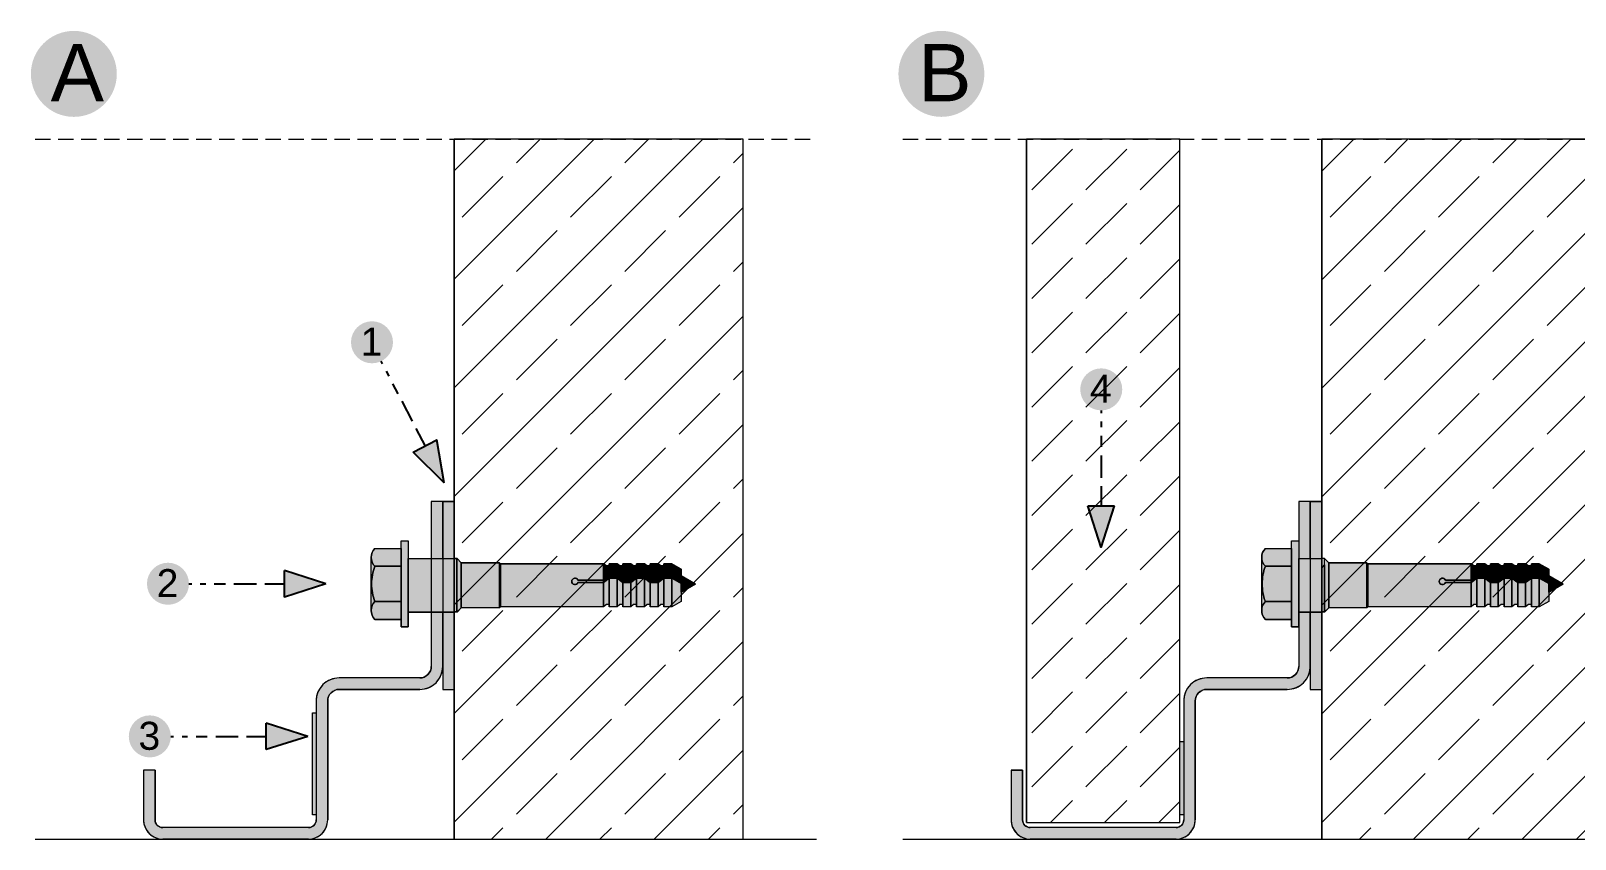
# Model space of a CAD drawing. Extents: x -106823 to -42801, y 48734 to 74234.
# Drawn here: x -51863 to -49850, y 71138 to 72191 of the extents above; entities that cross this region are included whole.
import ezdxf

# ---------------------------------------------------------------- set-up
doc = ezdxf.new("R2010")
doc.units = 0
doc.header["$MEASUREMENT"] = 0
doc.linetypes.add('Hidden Line', pattern=[30, 20, -10])
for name, color, linetype, lineweight, true_color in [('2D - Ogólne_Pen_No__2', 7, 'Continuous', 15, 0x7f7f7f), ('2D - Ogólne_Pen_No__5', 7, 'Continuous', 25, 0x40a5ff), ('2D Drafting - General_Pen_No__102', 7, 'Continuous', 13, 0xcccccc), ('2D Drafting - General_Pen_No__2', 7, 'Continuous', 15, 0x7f7f7f), ('2D Drafting - General_Pen_No__5', 7, 'Continuous', 25, 0x40a5ff), ('2D Drafting - General_Pen_No__81', 7, 'Continuous', 20, 0x6a6a6a), ('2D Drafting - General_Pen_No__82', 7, 'Continuous', 20, 0xaaaaaa)]:
    doc.layers.add(name, color=color, linetype=linetype, lineweight=lineweight, true_color=true_color)
for name, color, linetype, lineweight in [('2D Drafting - General_Pen_No__1', 7, 'Continuous', 13), ('2D Drafting - General_Pen_No__121', 255, 'Continuous', 0), ('Opisy - Tekst_Pen_No__121', 255, 'Continuous', 0)]:
    doc.layers.add(name, color=color, linetype=linetype, lineweight=lineweight)
doc.styles.add('GENERATED_STYLE_4', font='arial.ttf')
pattern_1 = [(45, (0, 0), (-70.71068, 70.71068), []), (45, (-35.36, 35.36), (-70.71068, 70.71068), [75, -25])]

msp = doc.modelspace()

# ---------------------------------------------------------------- hatches: boundary and pattern name
at = {"layer": '2D - Ogólne_Pen_No__5', "linetype": 'Continuous'}
for points in [[(-51862.74, 72134.76, 1), (-51750.74, 72134.76, 1)], [(-50731.87, 72134.76, 1), (-50619.87, 72134.76, 1)], [(-51445.48, 71785.07, 1), (-51390.72, 71785.07, 1)], [(-50494.87, 71723.71, 1), (-50440.1, 71723.71, 1)], [(-51711.43, 71470.49, 1), (-51656.66, 71470.49, 1)], [(-51735.11, 71271.6, 1), (-51680.34, 71271.6, 1)]]:
    msp.add_hatch(color=256, dxfattribs=at).paths.add_polyline_path(points, flags=0)
at = {"layer": '2D Drafting - General_Pen_No__102', "linetype": 'Continuous'}
for points in [[(-51325.86, 71503.3), (-51325.86, 71577.8), (-51340.86, 71577.8), (-51340.86, 71503.3)], [(-50194.99, 71503.3), (-50194.99, 71577.8), (-50209.99, 71577.8), (-50209.99, 71526.22), (-50209.99, 71503.3)], [(-50179.99, 71503.3), (-50179.99, 71577.8), (-50194.99, 71577.8), (-50194.99, 71503.3)], [(-51715.86, 71227.8), (-51715.86, 71162.8, 0.4142136), (-51690.86, 71137.8), (-51500.86, 71137.8, 0.4142136), (-51475.86, 71162.8), (-51475.86, 71317.8, -0.4142136), (-51460.86, 71332.8), (-51355.86, 71332.8, 0.4142136), (-51325.86, 71362.8), (-51325.86, 71433.62), (-51340.86, 71433.62), (-51340.86, 71362.8, -0.4142136), (-51355.86, 71347.8), (-51460.86, 71347.8, 0.4142136), (-51490.86, 71317.8), (-51490.86, 71162.8, -0.4142136), (-51500.86, 71152.8), (-51690.86, 71152.8, -0.4142136), (-51700.86, 71162.8), (-51700.86, 71227.8)], [(-50209.99, 71362.8, -0.4142136), (-50224.99, 71347.8), (-50329.99, 71347.8, 0.4142136), (-50359.99, 71317.8), (-50359.99, 71162.8, -0.4142136), (-50369.99, 71152.8), (-50559.99, 71152.8, -0.4142136), (-50569.99, 71162.8), (-50569.99, 71227.8), (-50584.99, 71227.8), (-50584.99, 71162.8, 0.4142136), (-50559.99, 71137.8), (-50369.99, 71137.8, 0.4142136), (-50344.99, 71162.8), (-50344.99, 71317.8, -0.4142136), (-50329.99, 71332.8), (-50224.99, 71332.8, 0.4142136), (-50194.99, 71362.8), (-50194.99, 71433.62), (-50209.99, 71433.62), (-50209.99, 71414.38)], [(-50194.99, 71433.62), (-50194.99, 71332.8), (-50179.99, 71332.8), (-50179.99, 71433.62)]]:
    msp.add_hatch(color=256, dxfattribs=at).paths.add_polyline_path(points, flags=0)
at = {"layer": '2D Drafting - General_Pen_No__121', "linetype": 'Continuous'}
for points in [[(-51370.86, 71470.3), (-51370.86, 71414.38), (-51380.18, 71414.38), (-51380.18, 71470.3), (-51380.18, 71526.22), (-51370.86, 71526.22)], [(-50209.99, 71470.3), (-50209.99, 71414.38), (-50219.31, 71414.38), (-50219.31, 71470.3), (-50219.31, 71526.22), (-50209.99, 71526.22)], [(-51380.18, 71493.21), (-51414.35, 71493.21, -0.4195601), (-51414.35, 71516.51), (-51380.18, 71516.51)], [(-51418.62, 71470.3, 0.092424), (-51414.35, 71447.39, 0.201281), (-51419.24, 71435.74), (-51419.24, 71504.86, 0.201281), (-51414.35, 71493.21, 0.092424)], [(-51370.86, 71433.62), (-51370.86, 71470.3), (-51370.86, 71503.3), (-51310.86, 71503.3), (-51310.86, 71467.38), (-51310.86, 71433.62)], [(-51310.86, 71433.62), (-51370.86, 71433.62), (-51370.86, 71470.3), (-51370.86, 71503.3), (-51310.86, 71503.3), (-51310.86, 71466.43)], [(-51310.86, 71433.72), (-51310.86, 71466.43), (-51310.86, 71490.78), (-51310.86, 71503.3), (-51307.34, 71503.3), (-51307.34, 71495.15), (-51307.34, 71433.72)], [(-51307.34, 71433.72), (-51307.34, 71503.3), (-51307.17, 71503.3), (-51301.75, 71497.88), (-51301.75, 71439.13), (-51307.17, 71433.72)], [(-50219.31, 71493.21), (-50253.48, 71493.21, -0.4195601), (-50253.48, 71516.51), (-50219.31, 71516.51)], [(-50257.75, 71470.3, 0.092424), (-50253.48, 71447.39, 0.201281), (-50258.37, 71435.74), (-50258.37, 71504.86, 0.201281), (-50253.48, 71493.21, 0.092424)], [(-50209.99, 71433.62), (-50209.99, 71470.3), (-50209.99, 71503.3), (-50179.99, 71503.3), (-50179.99, 71467.38), (-50179.99, 71433.62)], [(-50179.99, 71433.62), (-50209.99, 71433.62), (-50209.99, 71470.3), (-50209.99, 71503.3), (-50179.99, 71503.3), (-50179.99, 71466.43)], [(-50176.47, 71433.72), (-50176.47, 71503.3), (-50176.3, 71503.3), (-50170.88, 71497.88), (-50170.88, 71439.13), (-50176.3, 71433.72)], [(-51380.18, 71447.39), (-51414.35, 71447.39, -0.092424), (-51418.62, 71470.3, -0.092424), (-51414.35, 71493.21), (-51380.18, 71493.21), (-51380.18, 71470.3)], [(-51301.75, 71439.04), (-51301.75, 71497.88), (-51252.01, 71497.88), (-51252.01, 71439.04)], [(-51252.01, 71439.04), (-51252.01, 71497.88), (-51250.77, 71496.64), (-51250.77, 71440.28)], [(-51250.77, 71440.28), (-51250.77, 71496.64), (-51116.35, 71496.64), (-51116.35, 71474.98), (-51149.66, 71474.98, 5.4750432), (-51149.66, 71472.02), (-51116.35, 71472.02), (-51116.35, 71440.28)], [(-51108.91, 71493.68), (-51108.91, 71480.73), (-51116.35, 71474.98), (-51116.35, 71496.64), (-51112.6, 71493.68)], [(-51116.35, 71474.98), (-51108.91, 71480.73), (-51108.91, 71477.77), (-51116.35, 71472.02)], [(-51098.55, 71496.64), (-51098.55, 71480.73), (-51108.91, 71480.73), (-51108.91, 71496.64)], [(-51108.91, 71480.73), (-51098.55, 71480.73), (-51098.55, 71477.77), (-51108.91, 71477.77)], [(-51091.11, 71493.68), (-51091.11, 71474.98), (-51098.55, 71480.73), (-51098.55, 71496.64), (-51094.81, 71493.68)], [(-51091.11, 71472.02), (-51098.55, 71477.77), (-51098.55, 71480.73), (-51091.11, 71474.98)], [(-51080.75, 71496.64), (-51080.75, 71474.98), (-51091.11, 71474.98), (-51091.11, 71496.64)], [(-51080.75, 71474.98), (-51080.75, 71496.64), (-51077.01, 71493.68), (-51073.31, 71493.68), (-51073.31, 71480.73)], [(-51073.31, 71477.77), (-51080.75, 71472.02), (-51080.75, 71474.98), (-51073.31, 71480.73)], [(-51062.96, 71496.64), (-51062.96, 71480.73), (-51073.31, 71480.73), (-51073.31, 71496.64)], [(-51062.96, 71477.77), (-51073.31, 71477.77), (-51073.31, 71480.73), (-51062.96, 71480.73)], [(-51055.52, 71493.68), (-51055.52, 71474.98), (-51062.96, 71480.73), (-51062.96, 71496.64), (-51059.21, 71493.68)], [(-51055.52, 71472.02), (-51062.96, 71477.77), (-51062.96, 71480.73), (-51055.52, 71474.98)], [(-51045.16, 71496.64), (-51045.16, 71474.98), (-51055.52, 71474.98), (-51055.52, 71496.64)], [(-51037.72, 71493.68), (-51037.72, 71480.73), (-51045.16, 71474.98), (-51045.16, 71496.64), (-51041.42, 71493.68)], [(-51045.16, 71474.98), (-51037.72, 71480.73), (-51037.72, 71477.77), (-51045.16, 71472.02)], [(-51037.72, 71480.73), (-51037.72, 71496.64), (-51027.36, 71496.64), (-51027.36, 71480.73)], [(-51037.72, 71480.73), (-51027.36, 71480.73), (-51027.36, 71477.77), (-51037.72, 71477.77)], [(-51014.98, 71473.58), (-51027.36, 71480.73), (-51027.36, 71496.64), (-51014.98, 71489.49)], [(-51014.98, 71470.62), (-51027.36, 71477.77), (-51027.36, 71480.73), (-51014.98, 71473.58)], [(-50996.26, 71470.2), (-51014.98, 71459.39), (-51014.98, 71481.02)], [(-50219.31, 71447.39), (-50253.48, 71447.39, -0.092424), (-50257.75, 71470.3, -0.092424), (-50253.48, 71493.21), (-50219.31, 71493.21), (-50219.31, 71470.3)], [(-50179.99, 71433.72), (-50179.99, 71466.43), (-50179.99, 71490.78), (-50176.47, 71495.15), (-50176.47, 71433.72)], [(-50170.88, 71439.04), (-50170.88, 71497.88), (-50121.14, 71497.88), (-50121.14, 71439.04)], [(-50121.14, 71439.04), (-50121.14, 71497.88), (-50119.9, 71496.64), (-50119.9, 71440.28)], [(-50119.9, 71440.28), (-50119.9, 71496.64), (-49985.48, 71496.64), (-49985.48, 71474.98), (-50018.79, 71474.98, 5.4750432), (-50018.79, 71472.02), (-49985.48, 71472.02), (-49985.48, 71440.28)], [(-49978.04, 71493.68), (-49978.04, 71480.73), (-49985.48, 71474.98), (-49985.48, 71496.64), (-49981.73, 71493.68)], [(-49985.48, 71474.98), (-49978.04, 71480.73), (-49978.04, 71477.77), (-49985.48, 71472.02)], [(-49967.68, 71496.64), (-49967.68, 71480.73), (-49978.04, 71480.73), (-49978.04, 71496.64)], [(-49978.04, 71480.73), (-49967.68, 71480.73), (-49967.68, 71477.77), (-49978.04, 71477.77)], [(-49960.24, 71493.68), (-49960.24, 71474.98), (-49967.68, 71480.73), (-49967.68, 71496.64), (-49963.94, 71493.68)], [(-49960.24, 71472.02), (-49967.68, 71477.77), (-49967.68, 71480.73), (-49960.24, 71474.98)], [(-49949.88, 71496.64), (-49949.88, 71474.98), (-49960.24, 71474.98), (-49960.24, 71496.64)], [(-49949.88, 71474.98), (-49949.88, 71496.64), (-49946.14, 71493.68), (-49942.44, 71493.68), (-49942.44, 71480.73)], [(-49942.44, 71477.77), (-49949.88, 71472.02), (-49949.88, 71474.98), (-49942.44, 71480.73)], [(-49932.09, 71496.64), (-49932.09, 71480.73), (-49942.44, 71480.73), (-49942.44, 71496.64)], [(-49932.09, 71477.77), (-49942.44, 71477.77), (-49942.44, 71480.73), (-49932.09, 71480.73)], [(-49924.65, 71493.68), (-49924.65, 71474.98), (-49932.09, 71480.73), (-49932.09, 71496.64), (-49928.34, 71493.68)], [(-49924.65, 71472.02), (-49932.09, 71477.77), (-49932.09, 71480.73), (-49924.65, 71474.98)], [(-49914.29, 71496.64), (-49914.29, 71474.98), (-49924.65, 71474.98), (-49924.65, 71496.64)], [(-49906.85, 71493.68), (-49906.85, 71480.73), (-49914.29, 71474.98), (-49914.29, 71496.64), (-49910.55, 71493.68)], [(-49914.29, 71474.98), (-49906.85, 71480.73), (-49906.85, 71477.77), (-49914.29, 71472.02)], [(-49906.85, 71480.73), (-49906.85, 71496.64), (-49896.49, 71496.64), (-49896.49, 71480.73)], [(-49906.85, 71480.73), (-49896.49, 71480.73), (-49896.49, 71477.77), (-49906.85, 71477.77)], [(-49884.11, 71473.58), (-49896.49, 71480.73), (-49896.49, 71496.64), (-49884.11, 71489.49)], [(-49884.11, 71470.62), (-49896.49, 71477.77), (-49896.49, 71480.73), (-49884.11, 71473.58)], [(-49865.39, 71470.2), (-49884.11, 71459.39), (-49884.11, 71481.02)], [(-51116.35, 71472.02), (-51149.66, 71472.02, -5.4750432), (-51149.66, 71474.98), (-51116.35, 71474.98)], [(-51108.91, 71443.24), (-51112.6, 71443.24), (-51116.35, 71440.28), (-51116.35, 71472.02), (-51108.91, 71477.77)], [(-51108.91, 71440.28), (-51108.91, 71477.77), (-51098.55, 71477.77), (-51098.55, 71440.28)], [(-51091.11, 71443.24), (-51094.81, 71443.24), (-51098.55, 71440.28), (-51098.55, 71477.77), (-51091.11, 71472.02)], [(-51091.11, 71474.98), (-51080.75, 71474.98), (-51080.75, 71472.02), (-51091.11, 71472.02)], [(-51091.11, 71440.28), (-51091.11, 71472.02), (-51080.75, 71472.02), (-51080.75, 71440.28)], [(-51073.31, 71443.24), (-51077.01, 71443.24), (-51080.75, 71440.28), (-51080.75, 71472.02), (-51073.31, 71477.77)], [(-51062.96, 71440.28), (-51073.31, 71440.28), (-51073.31, 71477.77), (-51062.96, 71477.77)], [(-51055.52, 71443.24), (-51059.21, 71443.24), (-51062.96, 71440.28), (-51062.96, 71477.77), (-51055.52, 71472.02)], [(-51055.52, 71474.98), (-51045.16, 71474.98), (-51045.16, 71472.02), (-51055.52, 71472.02)], [(-51045.16, 71440.28), (-51055.52, 71440.28), (-51055.52, 71472.02), (-51045.16, 71472.02)], [(-51037.72, 71443.24), (-51041.42, 71443.24), (-51045.16, 71440.28), (-51045.16, 71472.02), (-51037.72, 71477.77)], [(-51037.72, 71440.28), (-51037.72, 71477.77), (-51027.36, 71477.77), (-51027.36, 71440.28)], [(-51014.98, 71447.43), (-51027.36, 71440.28), (-51027.36, 71477.77), (-51014.98, 71470.62)], [(-49985.48, 71472.02), (-50018.79, 71472.02, -5.4750432), (-50018.79, 71474.98), (-49985.48, 71474.98)], [(-49978.04, 71443.24), (-49981.73, 71443.24), (-49985.48, 71440.28), (-49985.48, 71472.02), (-49978.04, 71477.77)], [(-49978.04, 71440.28), (-49978.04, 71477.77), (-49967.68, 71477.77), (-49967.68, 71440.28)], [(-49960.24, 71443.24), (-49963.94, 71443.24), (-49967.68, 71440.28), (-49967.68, 71477.77), (-49960.24, 71472.02)], [(-49960.24, 71474.98), (-49949.88, 71474.98), (-49949.88, 71472.02), (-49960.24, 71472.02)], [(-49960.24, 71440.28), (-49960.24, 71472.02), (-49949.88, 71472.02), (-49949.88, 71440.28)], [(-49942.44, 71443.24), (-49946.14, 71443.24), (-49949.88, 71440.28), (-49949.88, 71472.02), (-49942.44, 71477.77)], [(-49932.09, 71440.28), (-49942.44, 71440.28), (-49942.44, 71477.77), (-49932.09, 71477.77)], [(-49924.65, 71443.24), (-49928.34, 71443.24), (-49932.09, 71440.28), (-49932.09, 71477.77), (-49924.65, 71472.02)], [(-49924.65, 71474.98), (-49914.29, 71474.98), (-49914.29, 71472.02), (-49924.65, 71472.02)], [(-49914.29, 71440.28), (-49924.65, 71440.28), (-49924.65, 71472.02), (-49914.29, 71472.02)], [(-49906.85, 71443.24), (-49910.55, 71443.24), (-49914.29, 71440.28), (-49914.29, 71472.02), (-49906.85, 71477.77)], [(-49906.85, 71440.28), (-49906.85, 71477.77), (-49896.49, 71477.77), (-49896.49, 71440.28)], [(-49884.11, 71447.43), (-49896.49, 71440.28), (-49896.49, 71477.77), (-49884.11, 71470.62)], [(-51380.18, 71424.09), (-51414.35, 71424.09, -0.4195601), (-51414.35, 71447.39), (-51380.18, 71447.39)], [(-50219.31, 71424.09), (-50253.48, 71424.09, -0.4195601), (-50253.48, 71447.39), (-50219.31, 71447.39)]]:
    msp.add_hatch(color=256, dxfattribs=at).paths.add_polyline_path(points, flags=0)
at = {"layer": '2D Drafting - General_Pen_No__5', "linetype": 'Continuous'}
for points in [[(-51333.6, 71657.85), (-51364.25, 71641.91), (-51323.97, 71601.88)], [(-50450.21, 71571.84), (-50484.76, 71571.84), (-50467.49, 71517.74)], [(-51532.17, 71487.77), (-51532.17, 71453.22), (-51478.07, 71470.49)], [(-51555.85, 71288.87), (-51555.85, 71254.32), (-51501.75, 71271.6)]]:
    msp.add_hatch(color=256, dxfattribs=at).paths.add_polyline_path(points, flags=0)
at = {"layer": '2D Drafting - General_Pen_No__81', "linetype": 'Continuous'}
h = msp.add_hatch(dxfattribs=at)
h.set_pattern_fill('Solid___Dashed', color=256, style=0, pattern_type=2)
h.set_pattern_definition(pattern_1)
h.paths.add_polyline_path([(-51310.86, 71137.8), (-51260.37, 71137.8), (-50934.44, 71137.8), (-50934.44, 72049.72), (-51260.37, 72049.72), (-51309.99, 72049.72), (-51310.86, 72049.72)], flags=0)
h = msp.add_hatch(dxfattribs=at)
h.set_pattern_fill('Beton', color=256, style=0, pattern_type=2)
h.set_pattern_definition([(45, (0, 0), (-70.71068, 70.71068), [75, -25]), (45, (7e-15, 70.71), (-70.71068, 70.71068), [75, -25])])
h.paths.add_polyline_path([(-50564.99, 71159.25), (-50364.99, 71159.25), (-50364.99, 72049.72), (-50564.99, 72049.72)], flags=0)
h = msp.add_hatch(dxfattribs=at)
h.set_pattern_fill('Solid___Dashed', color=256, style=0, pattern_type=2)
h.set_pattern_definition(pattern_1)
h.paths.add_polyline_path([(-50179.99, 71137.8), (-50129.5, 71137.8), (-49803.57, 71137.8), (-49803.57, 72049.72), (-50129.5, 72049.72), (-50179.12, 72049.72), (-50179.99, 72049.72)], flags=0)
for points in [[(-51495.77, 71302.14), (-51490.86, 71302.14), (-51490.86, 71169.34), (-51495.77, 71169.34)], [(-50364.9, 71264.78), (-50359.99, 71264.78), (-50359.99, 71169.34), (-50364.9, 71169.34)]]:
    msp.add_hatch(color=256, dxfattribs=at).paths.add_polyline_path(points, flags=0)
at = {"layer": '2D Drafting - General_Pen_No__82', "linetype": 'Continuous'}
for points in [[(-51325.86, 71503.3), (-51310.86, 71503.3), (-51310.86, 71577.8), (-51325.86, 71577.8)], [(-51325.86, 71332.8), (-51310.86, 71332.8), (-51310.86, 71433.62), (-51325.86, 71433.62)]]:
    msp.add_hatch(color=256, dxfattribs=at).paths.add_polyline_path(points, flags=0)

# ---------------------------------------------------------------- linework, layer by layer
at = {"layer": '2D - Ogólne_Pen_No__2', "linetype": 'Continuous'}
for p, q in [((-51310.86, 71503.3), (-51310.86, 71466.43)), ((-51307.17, 71503.3), (-51310.86, 71503.3)), ((-51301.75, 71497.88), (-51307.17, 71503.3)), ((-50179.99, 71503.3), (-50179.99, 71466.43)), ((-50176.3, 71503.3), (-50179.99, 71503.3)), ((-50170.88, 71497.88), (-50176.3, 71503.3)), ((-51252.01, 71497.88), (-51301.75, 71497.88)), ((-51301.75, 71497.88), (-51301.75, 71439.04)), ((-51250.77, 71496.64), (-51252.01, 71497.88)), ((-51252.01, 71497.88), (-51252.01, 71439.04)), ((-51116.35, 71496.64), (-51250.77, 71496.64)), ((-51250.77, 71440.28), (-51250.77, 71496.64)), ((-51112.6, 71493.68), (-51116.35, 71496.64)), ((-51116.35, 71496.64), (-51116.35, 71440.28)), ((-51108.91, 71480.73), (-51116.35, 71474.98)), ((-51108.91, 71493.68), (-51112.6, 71493.68)), ((-51108.91, 71496.64), (-51108.91, 71493.68)), ((-51098.55, 71496.64), (-51108.91, 71496.64)), ((-51108.91, 71496.64), (-51108.91, 71440.28)), ((-51098.55, 71480.73), (-51108.91, 71480.73)), ((-51094.81, 71493.68), (-51098.55, 71496.64)), ((-51098.55, 71496.64), (-51098.55, 71440.28)), ((-51091.11, 71474.98), (-51098.55, 71480.73)), ((-51091.11, 71493.68), (-51094.81, 71493.68)), ((-51091.11, 71496.64), (-51091.11, 71493.68)), ((-51080.75, 71496.64), (-51091.11, 71496.64)), ((-51091.11, 71496.64), (-51091.11, 71440.28)), ((-51077.01, 71493.68), (-51080.75, 71496.64)), ((-51080.75, 71496.64), (-51080.75, 71440.28)), ((-51073.31, 71480.73), (-51080.75, 71474.98)), ((-51073.31, 71493.68), (-51077.01, 71493.68)), ((-51073.31, 71496.64), (-51073.31, 71493.68)), ((-51062.96, 71496.64), (-51073.31, 71496.64)), ((-51073.31, 71496.64), (-51073.31, 71440.28)), ((-51062.96, 71480.73), (-51073.31, 71480.73)), ((-51059.21, 71493.68), (-51062.96, 71496.64)), ((-51062.96, 71496.64), (-51062.96, 71440.28)), ((-51055.52, 71474.98), (-51062.96, 71480.73)), ((-51055.52, 71493.68), (-51059.21, 71493.68)), ((-51055.52, 71496.64), (-51055.52, 71493.68)), ((-51045.16, 71496.64), (-51055.52, 71496.64)), ((-51055.52, 71496.64), (-51055.52, 71440.28)), ((-51041.42, 71493.68), (-51045.16, 71496.64)), ((-51045.16, 71496.64), (-51045.16, 71440.28)), ((-51037.72, 71480.73), (-51045.16, 71474.98)), ((-51037.72, 71493.68), (-51041.42, 71493.68)), ((-51037.72, 71496.64), (-51037.72, 71440.28)), ((-51027.36, 71496.64), (-51037.72, 71496.64)), ((-51027.36, 71480.73), (-51037.72, 71480.73)), ((-51014.98, 71489.49), (-51027.36, 71496.64)), ((-51027.36, 71496.64), (-51027.36, 71440.28)), ((-51014.98, 71473.58), (-51027.36, 71480.73)), ((-51014.98, 71489.49), (-51014.98, 71447.43)), ((-51014.98, 71481.02), (-50996.26, 71470.2)), ((-50121.14, 71497.88), (-50170.88, 71497.88)), ((-50170.88, 71497.88), (-50170.88, 71439.04)), ((-50119.9, 71496.64), (-50121.14, 71497.88)), ((-50121.14, 71497.88), (-50121.14, 71439.04)), ((-49985.48, 71496.64), (-50119.9, 71496.64)), ((-50119.9, 71440.28), (-50119.9, 71496.64)), ((-49981.73, 71493.68), (-49985.48, 71496.64)), ((-49985.48, 71496.64), (-49985.48, 71440.28)), ((-49978.04, 71480.73), (-49985.48, 71474.98)), ((-49978.04, 71493.68), (-49981.73, 71493.68)), ((-49978.04, 71496.64), (-49978.04, 71493.68)), ((-49967.68, 71496.64), (-49978.04, 71496.64)), ((-49978.04, 71496.64), (-49978.04, 71440.28)), ((-49967.68, 71480.73), (-49978.04, 71480.73)), ((-49963.94, 71493.68), (-49967.68, 71496.64)), ((-49967.68, 71496.64), (-49967.68, 71440.28)), ((-49960.24, 71474.98), (-49967.68, 71480.73)), ((-49960.24, 71493.68), (-49963.94, 71493.68)), ((-49960.24, 71496.64), (-49960.24, 71493.68)), ((-49949.88, 71496.64), (-49960.24, 71496.64)), ((-49960.24, 71496.64), (-49960.24, 71440.28)), ((-49946.14, 71493.68), (-49949.88, 71496.64)), ((-49949.88, 71496.64), (-49949.88, 71440.28)), ((-49942.44, 71480.73), (-49949.88, 71474.98)), ((-49942.44, 71493.68), (-49946.14, 71493.68)), ((-49942.44, 71496.64), (-49942.44, 71493.68)), ((-49932.09, 71496.64), (-49942.44, 71496.64)), ((-49942.44, 71496.64), (-49942.44, 71440.28)), ((-49932.09, 71480.73), (-49942.44, 71480.73)), ((-49928.34, 71493.68), (-49932.09, 71496.64)), ((-49932.09, 71496.64), (-49932.09, 71440.28)), ((-49924.65, 71474.98), (-49932.09, 71480.73)), ((-49924.65, 71493.68), (-49928.34, 71493.68)), ((-49924.65, 71496.64), (-49924.65, 71493.68)), ((-49914.29, 71496.64), (-49924.65, 71496.64)), ((-49924.65, 71496.64), (-49924.65, 71440.28)), ((-49910.55, 71493.68), (-49914.29, 71496.64)), ((-49914.29, 71496.64), (-49914.29, 71440.28)), ((-49906.85, 71480.73), (-49914.29, 71474.98)), ((-49906.85, 71493.68), (-49910.55, 71493.68)), ((-49906.85, 71496.64), (-49906.85, 71440.28)), ((-49896.49, 71496.64), (-49906.85, 71496.64)), ((-49896.49, 71480.73), (-49906.85, 71480.73)), ((-49884.11, 71489.49), (-49896.49, 71496.64)), ((-49896.49, 71496.64), (-49896.49, 71440.28)), ((-49884.11, 71473.58), (-49896.49, 71480.73)), ((-49884.11, 71489.49), (-49884.11, 71447.43)), ((-49884.11, 71481.02), (-49865.39, 71470.2)), ((-51310.86, 71433.72), (-51310.86, 71467.47)), ((-51310.86, 71433.62), (-51310.86, 71467.38)), ((-51116.35, 71474.98), (-51149.66, 71474.98)), ((-51116.35, 71472.02), (-51149.66, 71472.02)), ((-51108.91, 71477.77), (-51116.35, 71472.02)), ((-51098.55, 71477.77), (-51108.91, 71477.77)), ((-51091.11, 71472.02), (-51098.55, 71477.77)), ((-51080.75, 71474.98), (-51091.11, 71474.98)), ((-51080.75, 71472.02), (-51091.11, 71472.02)), ((-51073.31, 71477.77), (-51080.75, 71472.02)), ((-51062.96, 71477.77), (-51073.31, 71477.77)), ((-51055.52, 71472.02), (-51062.96, 71477.77)), ((-51045.16, 71474.98), (-51055.52, 71474.98)), ((-51045.16, 71472.02), (-51055.52, 71472.02)), ((-51037.72, 71477.77), (-51045.16, 71472.02)), ((-51027.36, 71477.77), (-51037.72, 71477.77)), ((-51014.98, 71470.62), (-51027.36, 71477.77)), ((-51014.98, 71459.39), (-50996.26, 71470.2)), ((-50179.99, 71433.62), (-50179.99, 71467.38)), ((-49985.48, 71474.98), (-50018.79, 71474.98)), ((-49985.48, 71472.02), (-50018.79, 71472.02)), ((-49978.04, 71477.77), (-49985.48, 71472.02)), ((-49967.68, 71477.77), (-49978.04, 71477.77)), ((-49960.24, 71472.02), (-49967.68, 71477.77)), ((-49949.88, 71474.98), (-49960.24, 71474.98)), ((-49949.88, 71472.02), (-49960.24, 71472.02)), ((-49942.44, 71477.77), (-49949.88, 71472.02)), ((-49932.09, 71477.77), (-49942.44, 71477.77)), ((-49924.65, 71472.02), (-49932.09, 71477.77)), ((-49914.29, 71474.98), (-49924.65, 71474.98)), ((-49914.29, 71472.02), (-49924.65, 71472.02)), ((-49906.85, 71477.77), (-49914.29, 71472.02)), ((-49896.49, 71477.77), (-49906.85, 71477.77)), ((-49884.11, 71470.62), (-49896.49, 71477.77)), ((-49884.11, 71459.39), (-49865.39, 71470.2)), ((-51250.77, 71440.28), (-51252.01, 71439.04)), ((-51116.35, 71440.28), (-51250.77, 71440.28)), ((-51112.6, 71443.24), (-51116.35, 71440.28)), ((-51108.91, 71443.24), (-51112.6, 71443.24)), ((-51108.91, 71440.28), (-51108.91, 71443.24)), ((-51098.55, 71440.28), (-51108.91, 71440.28)), ((-51094.81, 71443.24), (-51098.55, 71440.28)), ((-51091.11, 71443.24), (-51094.81, 71443.24)), ((-51091.11, 71440.28), (-51091.11, 71443.24)), ((-51080.75, 71440.28), (-51091.11, 71440.28)), ((-51077.01, 71443.24), (-51080.75, 71440.28)), ((-51073.31, 71443.24), (-51077.01, 71443.24)), ((-51073.31, 71440.28), (-51073.31, 71443.24)), ((-51062.96, 71440.28), (-51073.31, 71440.28)), ((-51059.21, 71443.24), (-51062.96, 71440.28)), ((-51055.52, 71443.24), (-51059.21, 71443.24)), ((-51055.52, 71440.28), (-51055.52, 71443.24)), ((-51045.16, 71440.28), (-51055.52, 71440.28)), ((-51041.42, 71443.24), (-51045.16, 71440.28)), ((-51037.72, 71443.24), (-51041.42, 71443.24)), ((-51027.36, 71440.28), (-51037.72, 71440.28)), ((-51014.98, 71447.43), (-51027.36, 71440.28)), ((-50119.9, 71440.28), (-50121.14, 71439.04)), ((-49985.48, 71440.28), (-50119.9, 71440.28)), ((-49981.73, 71443.24), (-49985.48, 71440.28)), ((-49978.04, 71443.24), (-49981.73, 71443.24)), ((-49978.04, 71440.28), (-49978.04, 71443.24)), ((-49967.68, 71440.28), (-49978.04, 71440.28)), ((-49963.94, 71443.24), (-49967.68, 71440.28)), ((-49960.24, 71443.24), (-49963.94, 71443.24)), ((-49960.24, 71440.28), (-49960.24, 71443.24)), ((-49949.88, 71440.28), (-49960.24, 71440.28)), ((-49946.14, 71443.24), (-49949.88, 71440.28)), ((-49942.44, 71443.24), (-49946.14, 71443.24)), ((-49942.44, 71440.28), (-49942.44, 71443.24)), ((-49932.09, 71440.28), (-49942.44, 71440.28)), ((-49928.34, 71443.24), (-49932.09, 71440.28)), ((-49924.65, 71443.24), (-49928.34, 71443.24)), ((-49924.65, 71440.28), (-49924.65, 71443.24)), ((-49914.29, 71440.28), (-49924.65, 71440.28)), ((-49910.55, 71443.24), (-49914.29, 71440.28)), ((-49906.85, 71443.24), (-49910.55, 71443.24)), ((-49896.49, 71440.28), (-49906.85, 71440.28)), ((-49884.11, 71447.43), (-49896.49, 71440.28)), ((-51307.17, 71433.72), (-51310.86, 71433.72)), ((-51307.17, 71433.62), (-51310.86, 71433.62)), ((-51301.75, 71439.13), (-51307.17, 71433.72)), ((-51301.75, 71439.04), (-51307.17, 71433.62)), ((-51252.01, 71439.04), (-51301.75, 71439.04)), ((-50176.3, 71433.62), (-50179.99, 71433.62)), ((-50170.88, 71439.04), (-50176.3, 71433.62)), ((-50121.14, 71439.04), (-50170.88, 71439.04))]:
    msp.add_line(p, q, dxfattribs=at)
for centre in [(-51153.57, 71473.5), (-50022.7, 71473.5)]:
    msp.add_arc(centre, 4.18, 20.70161, 339.29839, dxfattribs=at)
at = {"layer": '2D - Ogólne_Pen_No__5', "linetype": 'Continuous'}
for p, q in [((-51406.36, 71760.33), (-51404.67, 71757.08)), ((-51399.61, 71747.34), (-51396.23, 71740.85)), ((-51391.17, 71731.11), (-51384.41, 71718.12)), ((-51379.35, 71708.38), (-51365.84, 71682.4)), ((-50467.49, 71696.33), (-50467.49, 71692.67)), ((-50467.49, 71681.69), (-50467.49, 71674.37)), ((-51360.78, 71672.66), (-51348.93, 71649.88)), ((-50467.49, 71663.39), (-50467.49, 71648.75)), ((-51364.25, 71641.91), (-51333.6, 71657.85)), ((-51323.97, 71601.88), (-51364.25, 71641.91)), ((-51323.97, 71601.88), (-51333.6, 71657.85)), ((-50467.49, 71637.77), (-50467.49, 71608.5)), ((-50467.49, 71597.52), (-50467.49, 71571.84)), ((-50484.76, 71571.84), (-50450.21, 71571.84)), ((-50467.49, 71517.74), (-50484.76, 71571.84)), ((-50467.49, 71517.74), (-50450.21, 71571.84)), ((-51532.17, 71453.22), (-51532.17, 71487.77)), ((-51478.07, 71470.49), (-51532.17, 71487.77)), ((-51656.66, 71470.49), (-51653, 71470.49)), ((-51642.02, 71470.49), (-51634.71, 71470.49)), ((-51623.73, 71470.49), (-51609.09, 71470.49)), ((-51598.11, 71470.49), (-51568.83, 71470.49)), ((-51557.85, 71470.49), (-51532.17, 71470.49)), ((-51478.07, 71470.49), (-51532.17, 71453.22)), ((-51555.85, 71254.32), (-51555.85, 71288.87)), ((-51501.75, 71271.6), (-51555.85, 71288.87)), ((-51680.34, 71271.6), (-51676.68, 71271.6)), ((-51665.7, 71271.6), (-51658.38, 71271.6)), ((-51647.4, 71271.6), (-51632.77, 71271.6)), ((-51621.79, 71271.6), (-51592.51, 71271.6)), ((-51581.53, 71271.6), (-51555.85, 71271.6)), ((-51501.75, 71271.6), (-51555.85, 71254.32))]:
    msp.add_line(p, q, dxfattribs=at)
at = {"layer": '2D Drafting - General_Pen_No__1', "linetype": 'Continuous', "flags": 128}
for points in [[(-51333.6, 71657.85), (-51364.25, 71641.91), (-51323.97, 71601.88)], [(-51325.86, 71503.3), (-51310.86, 71503.3), (-51310.86, 71577.8), (-51325.86, 71577.8)], [(-50450.21, 71571.84), (-50484.76, 71571.84), (-50467.49, 71517.74)], [(-51532.17, 71487.77), (-51532.17, 71453.22), (-51478.07, 71470.49)], [(-51325.86, 71332.8), (-51310.86, 71332.8), (-51310.86, 71433.62), (-51325.86, 71433.62)], [(-51555.85, 71288.87), (-51555.85, 71254.32), (-51501.75, 71271.6)]]:
    msp.add_lwpolyline(points, close=True, dxfattribs=at)
at = {"layer": '2D Drafting - General_Pen_No__2', "linetype": 'Hidden Line'}
for p, q in [((-51857.11, 72049.72), (-50838.86, 72049.72)), ((-50726.24, 72049.72), (-49707.99, 72049.72))]:
    msp.add_line(p, q, dxfattribs=at)
at = {"layer": '2D Drafting - General_Pen_No__2', "linetype": 'Continuous'}
for p, q in [((-51310.86, 71137.8), (-51310.86, 72049.72)), ((-50934.44, 71137.8), (-50934.44, 72049.72)), ((-50564.9, 71159.25), (-50564.9, 72049.72)), ((-50364.9, 71159.25), (-50364.9, 72049.72)), ((-50179.99, 71137.8), (-50179.99, 72049.72)), ((-51340.86, 71577.8), (-51340.86, 71362.8)), ((-51325.86, 71577.8), (-51340.86, 71577.8)), ((-51325.86, 71577.8), (-51325.86, 71362.8)), ((-51325.86, 71577.8), (-51310.86, 71577.8)), ((-51325.86, 71577.8), (-51325.86, 71332.8)), ((-50209.99, 71577.8), (-50209.99, 71362.8)), ((-50194.99, 71577.8), (-50209.99, 71577.8)), ((-50179.99, 71577.8), (-50194.99, 71577.8)), ((-50194.99, 71577.8), (-50194.99, 71362.8)), ((-50194.99, 71577.8), (-50179.99, 71577.8)), ((-50194.99, 71577.8), (-50194.99, 71332.8)), ((-51380.18, 71470.3), (-51380.18, 71526.22)), ((-51380.18, 71526.22), (-51370.86, 71526.22)), ((-51370.86, 71526.22), (-51370.86, 71470.3)), ((-50219.31, 71470.3), (-50219.31, 71526.22)), ((-50219.31, 71526.22), (-50209.99, 71526.22)), ((-50209.99, 71526.22), (-50209.99, 71470.3)), ((-51419.24, 71435.74), (-51419.24, 71504.86)), ((-51414.35, 71516.51), (-51380.18, 71516.51)), ((-51370.86, 71503.3), (-51310.86, 71503.3)), ((-50258.37, 71435.74), (-50258.37, 71504.86)), ((-50253.48, 71516.51), (-50219.31, 71516.51)), ((-50209.99, 71503.3), (-50179.99, 71503.3)), ((-51414.35, 71493.21), (-51380.18, 71493.21)), ((-50253.48, 71493.21), (-50219.31, 71493.21)), ((-51380.18, 71470.3), (-51380.18, 71414.38)), ((-51370.86, 71414.38), (-51370.86, 71470.3)), ((-50219.31, 71470.3), (-50219.31, 71414.38)), ((-50209.99, 71414.38), (-50209.99, 71470.3)), ((-51414.35, 71447.39), (-51380.18, 71447.39)), ((-50253.48, 71447.39), (-50219.31, 71447.39)), ((-51414.35, 71424.09), (-51380.18, 71424.09)), ((-51370.86, 71433.62), (-51310.86, 71433.62)), ((-50253.48, 71424.09), (-50219.31, 71424.09)), ((-50209.99, 71433.62), (-50179.99, 71433.62)), ((-51380.18, 71414.38), (-51370.86, 71414.38)), ((-50219.31, 71414.38), (-50209.99, 71414.38)), ((-51355.86, 71347.8), (-51460.86, 71347.8)), ((-50224.99, 71347.8), (-50329.99, 71347.8)), ((-51355.86, 71332.8), (-51460.86, 71332.8)), ((-51325.86, 71332.8), (-51310.86, 71332.8)), ((-50224.99, 71332.8), (-50329.99, 71332.8)), ((-50194.99, 71332.8), (-50179.99, 71332.8)), ((-51490.86, 71317.8), (-51490.86, 71162.8)), ((-51475.86, 71317.8), (-51475.86, 71162.8)), ((-50359.99, 71317.8), (-50359.99, 71162.8)), ((-50344.99, 71317.8), (-50344.99, 71162.8)), ((-51715.86, 71227.8), (-51715.86, 71162.8)), ((-51700.86, 71227.8), (-51700.86, 71162.8)), ((-50584.99, 71227.8), (-50584.99, 71162.8)), ((-50584.99, 71227.8), (-50569.99, 71227.8)), ((-50569.99, 71227.8), (-50569.99, 71162.8)), ((-50564.9, 71159.25), (-50364.9, 71159.25)), ((-51500.86, 71152.8), (-51690.86, 71152.8)), ((-50369.99, 71152.8), (-50559.99, 71152.8)), ((-51857.11, 71137.8), (-50838.86, 71137.8)), ((-51500.86, 71137.8), (-51690.86, 71137.8)), ((-51500.86, 71137.8), (-51690.86, 71137.8)), ((-50726.24, 71137.8), (-49707.99, 71137.8)), ((-50369.99, 71137.8), (-50559.99, 71137.8)), ((-50369.99, 71137.8), (-50559.99, 71137.8))]:
    msp.add_line(p, q, dxfattribs=at)
at = {"layer": '2D Drafting - General_Pen_No__2', "linetype": 'Continuous', "flags": 128}
for points in [[(-51310.86, 71137.8), (-51260.37, 71137.8), (-50934.44, 71137.8), (-50934.44, 72049.72), (-51260.37, 72049.72), (-51309.99, 72049.72), (-51310.86, 72049.72)], [(-50564.99, 71159.25), (-50364.99, 71159.25), (-50364.99, 72049.72), (-50564.99, 72049.72)], [(-50179.99, 71137.8), (-50129.5, 71137.8), (-49803.57, 71137.8), (-49803.57, 72049.72), (-50129.5, 72049.72), (-50179.12, 72049.72), (-50179.99, 72049.72)], [(-51325.86, 71503.3), (-51325.86, 71577.8), (-51340.86, 71577.8), (-51340.86, 71503.3)], [(-50194.99, 71503.3), (-50194.99, 71577.8), (-50209.99, 71577.8), (-50209.99, 71526.22), (-50209.99, 71503.3)], [(-50179.99, 71503.3), (-50179.99, 71577.8), (-50194.99, 71577.8), (-50194.99, 71503.3)], [(-51370.86, 71470.3), (-51370.86, 71414.38), (-51380.18, 71414.38), (-51380.18, 71470.3), (-51380.18, 71526.22), (-51370.86, 71526.22)], [(-50209.99, 71470.3), (-50209.99, 71414.38), (-50219.31, 71414.38), (-50219.31, 71470.3), (-50219.31, 71526.22), (-50209.99, 71526.22)], [(-51370.86, 71433.62), (-51370.86, 71470.3), (-51370.86, 71503.3), (-51310.86, 71503.3), (-51310.86, 71467.38), (-51310.86, 71433.62)], [(-51310.86, 71433.62), (-51370.86, 71433.62), (-51370.86, 71470.3), (-51370.86, 71503.3), (-51310.86, 71503.3), (-51310.86, 71466.43)], [(-51310.86, 71433.72), (-51310.86, 71466.43), (-51310.86, 71490.78), (-51310.86, 71503.3), (-51307.34, 71503.3), (-51307.34, 71495.15), (-51307.34, 71433.72)], [(-51307.34, 71433.72), (-51307.34, 71503.3), (-51307.17, 71503.3), (-51301.75, 71497.88), (-51301.75, 71439.13), (-51307.17, 71433.72)], [(-50209.99, 71433.62), (-50209.99, 71470.3), (-50209.99, 71503.3), (-50179.99, 71503.3), (-50179.99, 71467.38), (-50179.99, 71433.62)], [(-50179.99, 71433.62), (-50209.99, 71433.62), (-50209.99, 71470.3), (-50209.99, 71503.3), (-50179.99, 71503.3), (-50179.99, 71466.43)], [(-50176.47, 71433.72), (-50176.47, 71503.3), (-50176.3, 71503.3), (-50170.88, 71497.88), (-50170.88, 71439.13), (-50176.3, 71433.72)], [(-51301.75, 71439.04), (-51301.75, 71497.88), (-51252.01, 71497.88), (-51252.01, 71439.04)], [(-51252.01, 71439.04), (-51252.01, 71497.88), (-51250.77, 71496.64), (-51250.77, 71440.28)], [(-51108.91, 71493.68), (-51108.91, 71480.73), (-51116.35, 71474.98), (-51116.35, 71496.64), (-51112.6, 71493.68)], [(-51116.35, 71474.98), (-51108.91, 71480.73), (-51108.91, 71477.77), (-51116.35, 71472.02)], [(-51098.55, 71496.64), (-51098.55, 71480.73), (-51108.91, 71480.73), (-51108.91, 71496.64)], [(-51108.91, 71480.73), (-51098.55, 71480.73), (-51098.55, 71477.77), (-51108.91, 71477.77)], [(-51091.11, 71493.68), (-51091.11, 71474.98), (-51098.55, 71480.73), (-51098.55, 71496.64), (-51094.81, 71493.68)], [(-51091.11, 71472.02), (-51098.55, 71477.77), (-51098.55, 71480.73), (-51091.11, 71474.98)], [(-51080.75, 71496.64), (-51080.75, 71474.98), (-51091.11, 71474.98), (-51091.11, 71496.64)], [(-51080.75, 71474.98), (-51080.75, 71496.64), (-51077.01, 71493.68), (-51073.31, 71493.68), (-51073.31, 71480.73)], [(-51073.31, 71477.77), (-51080.75, 71472.02), (-51080.75, 71474.98), (-51073.31, 71480.73)], [(-51062.96, 71496.64), (-51062.96, 71480.73), (-51073.31, 71480.73), (-51073.31, 71496.64)], [(-51062.96, 71477.77), (-51073.31, 71477.77), (-51073.31, 71480.73), (-51062.96, 71480.73)], [(-51055.52, 71493.68), (-51055.52, 71474.98), (-51062.96, 71480.73), (-51062.96, 71496.64), (-51059.21, 71493.68)], [(-51055.52, 71472.02), (-51062.96, 71477.77), (-51062.96, 71480.73), (-51055.52, 71474.98)], [(-51045.16, 71496.64), (-51045.16, 71474.98), (-51055.52, 71474.98), (-51055.52, 71496.64)], [(-51037.72, 71493.68), (-51037.72, 71480.73), (-51045.16, 71474.98), (-51045.16, 71496.64), (-51041.42, 71493.68)], [(-51045.16, 71474.98), (-51037.72, 71480.73), (-51037.72, 71477.77), (-51045.16, 71472.02)], [(-51037.72, 71480.73), (-51037.72, 71496.64), (-51027.36, 71496.64), (-51027.36, 71480.73)], [(-51037.72, 71480.73), (-51027.36, 71480.73), (-51027.36, 71477.77), (-51037.72, 71477.77)], [(-51014.98, 71473.58), (-51027.36, 71480.73), (-51027.36, 71496.64), (-51014.98, 71489.49)], [(-51014.98, 71470.62), (-51027.36, 71477.77), (-51027.36, 71480.73), (-51014.98, 71473.58)], [(-50996.26, 71470.2), (-51014.98, 71459.39), (-51014.98, 71481.02)], [(-50179.99, 71433.72), (-50179.99, 71466.43), (-50179.99, 71490.78), (-50176.47, 71495.15), (-50176.47, 71433.72)], [(-50170.88, 71439.04), (-50170.88, 71497.88), (-50121.14, 71497.88), (-50121.14, 71439.04)], [(-50121.14, 71439.04), (-50121.14, 71497.88), (-50119.9, 71496.64), (-50119.9, 71440.28)], [(-49978.04, 71493.68), (-49978.04, 71480.73), (-49985.48, 71474.98), (-49985.48, 71496.64), (-49981.73, 71493.68)], [(-49985.48, 71474.98), (-49978.04, 71480.73), (-49978.04, 71477.77), (-49985.48, 71472.02)], [(-49967.68, 71496.64), (-49967.68, 71480.73), (-49978.04, 71480.73), (-49978.04, 71496.64)], [(-49978.04, 71480.73), (-49967.68, 71480.73), (-49967.68, 71477.77), (-49978.04, 71477.77)], [(-49960.24, 71493.68), (-49960.24, 71474.98), (-49967.68, 71480.73), (-49967.68, 71496.64), (-49963.94, 71493.68)], [(-49960.24, 71472.02), (-49967.68, 71477.77), (-49967.68, 71480.73), (-49960.24, 71474.98)], [(-49949.88, 71496.64), (-49949.88, 71474.98), (-49960.24, 71474.98), (-49960.24, 71496.64)], [(-49949.88, 71474.98), (-49949.88, 71496.64), (-49946.14, 71493.68), (-49942.44, 71493.68), (-49942.44, 71480.73)], [(-49942.44, 71477.77), (-49949.88, 71472.02), (-49949.88, 71474.98), (-49942.44, 71480.73)], [(-49932.09, 71496.64), (-49932.09, 71480.73), (-49942.44, 71480.73), (-49942.44, 71496.64)], [(-49932.09, 71477.77), (-49942.44, 71477.77), (-49942.44, 71480.73), (-49932.09, 71480.73)], [(-49924.65, 71493.68), (-49924.65, 71474.98), (-49932.09, 71480.73), (-49932.09, 71496.64), (-49928.34, 71493.68)], [(-49924.65, 71472.02), (-49932.09, 71477.77), (-49932.09, 71480.73), (-49924.65, 71474.98)], [(-49914.29, 71496.64), (-49914.29, 71474.98), (-49924.65, 71474.98), (-49924.65, 71496.64)], [(-49906.85, 71493.68), (-49906.85, 71480.73), (-49914.29, 71474.98), (-49914.29, 71496.64), (-49910.55, 71493.68)], [(-49914.29, 71474.98), (-49906.85, 71480.73), (-49906.85, 71477.77), (-49914.29, 71472.02)], [(-49906.85, 71480.73), (-49906.85, 71496.64), (-49896.49, 71496.64), (-49896.49, 71480.73)], [(-49906.85, 71480.73), (-49896.49, 71480.73), (-49896.49, 71477.77), (-49906.85, 71477.77)], [(-49884.11, 71473.58), (-49896.49, 71480.73), (-49896.49, 71496.64), (-49884.11, 71489.49)], [(-49884.11, 71470.62), (-49896.49, 71477.77), (-49896.49, 71480.73), (-49884.11, 71473.58)], [(-49865.39, 71470.2), (-49884.11, 71459.39), (-49884.11, 71481.02)], [(-51108.91, 71443.24), (-51112.6, 71443.24), (-51116.35, 71440.28), (-51116.35, 71472.02), (-51108.91, 71477.77)], [(-51108.91, 71440.28), (-51108.91, 71477.77), (-51098.55, 71477.77), (-51098.55, 71440.28)], [(-51091.11, 71443.24), (-51094.81, 71443.24), (-51098.55, 71440.28), (-51098.55, 71477.77), (-51091.11, 71472.02)], [(-51091.11, 71474.98), (-51080.75, 71474.98), (-51080.75, 71472.02), (-51091.11, 71472.02)], [(-51091.11, 71440.28), (-51091.11, 71472.02), (-51080.75, 71472.02), (-51080.75, 71440.28)], [(-51073.31, 71443.24), (-51077.01, 71443.24), (-51080.75, 71440.28), (-51080.75, 71472.02), (-51073.31, 71477.77)], [(-51062.96, 71440.28), (-51073.31, 71440.28), (-51073.31, 71477.77), (-51062.96, 71477.77)], [(-51055.52, 71443.24), (-51059.21, 71443.24), (-51062.96, 71440.28), (-51062.96, 71477.77), (-51055.52, 71472.02)], [(-51055.52, 71474.98), (-51045.16, 71474.98), (-51045.16, 71472.02), (-51055.52, 71472.02)], [(-51045.16, 71440.28), (-51055.52, 71440.28), (-51055.52, 71472.02), (-51045.16, 71472.02)], [(-51037.72, 71443.24), (-51041.42, 71443.24), (-51045.16, 71440.28), (-51045.16, 71472.02), (-51037.72, 71477.77)], [(-51037.72, 71440.28), (-51037.72, 71477.77), (-51027.36, 71477.77), (-51027.36, 71440.28)], [(-51014.98, 71447.43), (-51027.36, 71440.28), (-51027.36, 71477.77), (-51014.98, 71470.62)], [(-49978.04, 71443.24), (-49981.73, 71443.24), (-49985.48, 71440.28), (-49985.48, 71472.02), (-49978.04, 71477.77)], [(-49978.04, 71440.28), (-49978.04, 71477.77), (-49967.68, 71477.77), (-49967.68, 71440.28)], [(-49960.24, 71443.24), (-49963.94, 71443.24), (-49967.68, 71440.28), (-49967.68, 71477.77), (-49960.24, 71472.02)], [(-49960.24, 71474.98), (-49949.88, 71474.98), (-49949.88, 71472.02), (-49960.24, 71472.02)], [(-49960.24, 71440.28), (-49960.24, 71472.02), (-49949.88, 71472.02), (-49949.88, 71440.28)], [(-49942.44, 71443.24), (-49946.14, 71443.24), (-49949.88, 71440.28), (-49949.88, 71472.02), (-49942.44, 71477.77)], [(-49932.09, 71440.28), (-49942.44, 71440.28), (-49942.44, 71477.77), (-49932.09, 71477.77)], [(-49924.65, 71443.24), (-49928.34, 71443.24), (-49932.09, 71440.28), (-49932.09, 71477.77), (-49924.65, 71472.02)], [(-49924.65, 71474.98), (-49914.29, 71474.98), (-49914.29, 71472.02), (-49924.65, 71472.02)], [(-49914.29, 71440.28), (-49924.65, 71440.28), (-49924.65, 71472.02), (-49914.29, 71472.02)], [(-49906.85, 71443.24), (-49910.55, 71443.24), (-49914.29, 71440.28), (-49914.29, 71472.02), (-49906.85, 71477.77)], [(-49906.85, 71440.28), (-49906.85, 71477.77), (-49896.49, 71477.77), (-49896.49, 71440.28)], [(-49884.11, 71447.43), (-49896.49, 71440.28), (-49896.49, 71477.77), (-49884.11, 71470.62)], [(-50194.99, 71433.62), (-50194.99, 71332.8), (-50179.99, 71332.8), (-50179.99, 71433.62)], [(-51495.77, 71302.14), (-51490.86, 71302.14), (-51490.86, 71169.34), (-51495.77, 71169.34)], [(-50364.9, 71264.78), (-50359.99, 71264.78), (-50359.99, 71169.34), (-50364.9, 71169.34)]]:
    msp.add_lwpolyline(points, close=True, dxfattribs=at)
for points in [[(-51380.18, 71493.21), (-51414.35, 71493.21, -0.4195601), (-51414.35, 71516.51), (-51380.18, 71516.51)], [(-51418.62, 71470.3, 0.092424), (-51414.35, 71447.39, 0.201281), (-51419.24, 71435.74), (-51419.24, 71504.86, 0.201281), (-51414.35, 71493.21, 0.092424)], [(-50219.31, 71493.21), (-50253.48, 71493.21, -0.4195601), (-50253.48, 71516.51), (-50219.31, 71516.51)], [(-50257.75, 71470.3, 0.092424), (-50253.48, 71447.39, 0.201281), (-50258.37, 71435.74), (-50258.37, 71504.86, 0.201281), (-50253.48, 71493.21, 0.092424)], [(-51380.18, 71447.39), (-51414.35, 71447.39, -0.092424), (-51418.62, 71470.3, -0.092424), (-51414.35, 71493.21), (-51380.18, 71493.21), (-51380.18, 71470.3)], [(-51250.77, 71440.28), (-51250.77, 71496.64), (-51116.35, 71496.64), (-51116.35, 71474.98), (-51149.66, 71474.98, 5.4750432), (-51149.66, 71472.02), (-51116.35, 71472.02), (-51116.35, 71440.28)], [(-50219.31, 71447.39), (-50253.48, 71447.39, -0.092424), (-50257.75, 71470.3, -0.092424), (-50253.48, 71493.21), (-50219.31, 71493.21), (-50219.31, 71470.3)], [(-50119.9, 71440.28), (-50119.9, 71496.64), (-49985.48, 71496.64), (-49985.48, 71474.98), (-50018.79, 71474.98, 5.4750432), (-50018.79, 71472.02), (-49985.48, 71472.02), (-49985.48, 71440.28)], [(-51116.35, 71472.02), (-51149.66, 71472.02, -5.4750432), (-51149.66, 71474.98), (-51116.35, 71474.98)], [(-49985.48, 71472.02), (-50018.79, 71472.02, -5.4750432), (-50018.79, 71474.98), (-49985.48, 71474.98)], [(-51380.18, 71424.09), (-51414.35, 71424.09, -0.4195601), (-51414.35, 71447.39), (-51380.18, 71447.39)], [(-50219.31, 71424.09), (-50253.48, 71424.09, -0.4195601), (-50253.48, 71447.39), (-50219.31, 71447.39)], [(-51715.86, 71227.8), (-51715.86, 71162.8, 0.4142136), (-51690.86, 71137.8), (-51500.86, 71137.8, 0.4142136), (-51475.86, 71162.8), (-51475.86, 71317.8, -0.4142136), (-51460.86, 71332.8), (-51355.86, 71332.8, 0.4142136), (-51325.86, 71362.8), (-51325.86, 71433.62), (-51340.86, 71433.62), (-51340.86, 71362.8, -0.4142136), (-51355.86, 71347.8), (-51460.86, 71347.8, 0.4142136), (-51490.86, 71317.8), (-51490.86, 71162.8, -0.4142136), (-51500.86, 71152.8), (-51690.86, 71152.8, -0.4142136), (-51700.86, 71162.8), (-51700.86, 71227.8)], [(-50209.99, 71362.8, -0.4142136), (-50224.99, 71347.8), (-50329.99, 71347.8, 0.4142136), (-50359.99, 71317.8), (-50359.99, 71162.8, -0.4142136), (-50369.99, 71152.8), (-50559.99, 71152.8, -0.4142136), (-50569.99, 71162.8), (-50569.99, 71227.8), (-50584.99, 71227.8), (-50584.99, 71162.8, 0.4142136), (-50559.99, 71137.8), (-50369.99, 71137.8, 0.4142136), (-50344.99, 71162.8), (-50344.99, 71317.8, -0.4142136), (-50329.99, 71332.8), (-50224.99, 71332.8, 0.4142136), (-50194.99, 71362.8), (-50194.99, 71433.62), (-50209.99, 71433.62), (-50209.99, 71414.38)]]:
    msp.add_lwpolyline(points, format="xyb", close=True, dxfattribs=at)
at = {"layer": '2D Drafting - General_Pen_No__2', "linetype": 'Continuous'}
for centre, radius, start, end in [((-51402.91, 71504.86), 16.33, 134.47805, 225.52195), ((-50242.04, 71504.86), 16.33, 134.47805, 225.52195), ((-51355.04, 71470.3), 63.58, 158.87798, 180), ((-50194.17, 71470.3), 63.58, 158.87798, 180), ((-51355.04, 71470.3), 63.58, 180, 201.12202), ((-50194.17, 71470.3), 63.58, 180, 201.12202), ((-51402.91, 71435.74), 16.33, 134.47805, 225.52195), ((-50242.04, 71435.74), 16.33, 134.47805, 225.52195), ((-51355.86, 71362.8), 15, 270, 0), ((-51355.86, 71362.8), 30, 270, 0), ((-50224.99, 71362.8), 15, 270, 0), ((-50224.99, 71362.8), 30, 270, 0), ((-51460.86, 71317.8), 30, 90, 180), ((-50329.99, 71317.8), 30, 90, 180), ((-51460.86, 71317.8), 15, 90, 180), ((-50329.99, 71317.8), 15, 90, 180), ((-51690.86, 71162.8), 25, 180, 270), ((-51690.86, 71162.8), 10, 180, 270), ((-51500.86, 71162.8), 25, 270, 0), ((-51500.86, 71162.8), 10, 270, 0), ((-50559.99, 71162.8), 25, 180, 270), ((-50559.99, 71162.8), 10, 180, 270), ((-50369.99, 71162.8), 25, 270, 0), ((-50369.99, 71162.8), 10, 270, 0)]:
    msp.add_arc(centre, radius, start, end, dxfattribs=at)

# ---------------------------------------------------------------- texts
at = {"layer": 'Opisy - Tekst_Pen_No__121', "linetype": 'Continuous', "attachment_point": 1, "style": 'GENERATED_STYLE_4'}
for s, insert, char_height in [('{A}', (-51836.98, 72173.67), 74.641), ('{B}', (-50706.11, 72173.67), 74.641), ('{1}', (-51432.89, 71804.1), 36.498), ('{4}', (-50482.28, 71742.74), 36.498), ('{2}', (-51698.83, 71489.52), 36.498), ('{3}', (-51722.51, 71290.62), 36.498)]:
    msp.add_mtext(s, dxfattribs=dict(at, insert=insert, char_height=char_height))

doc.saveas('drawing.dxf')
